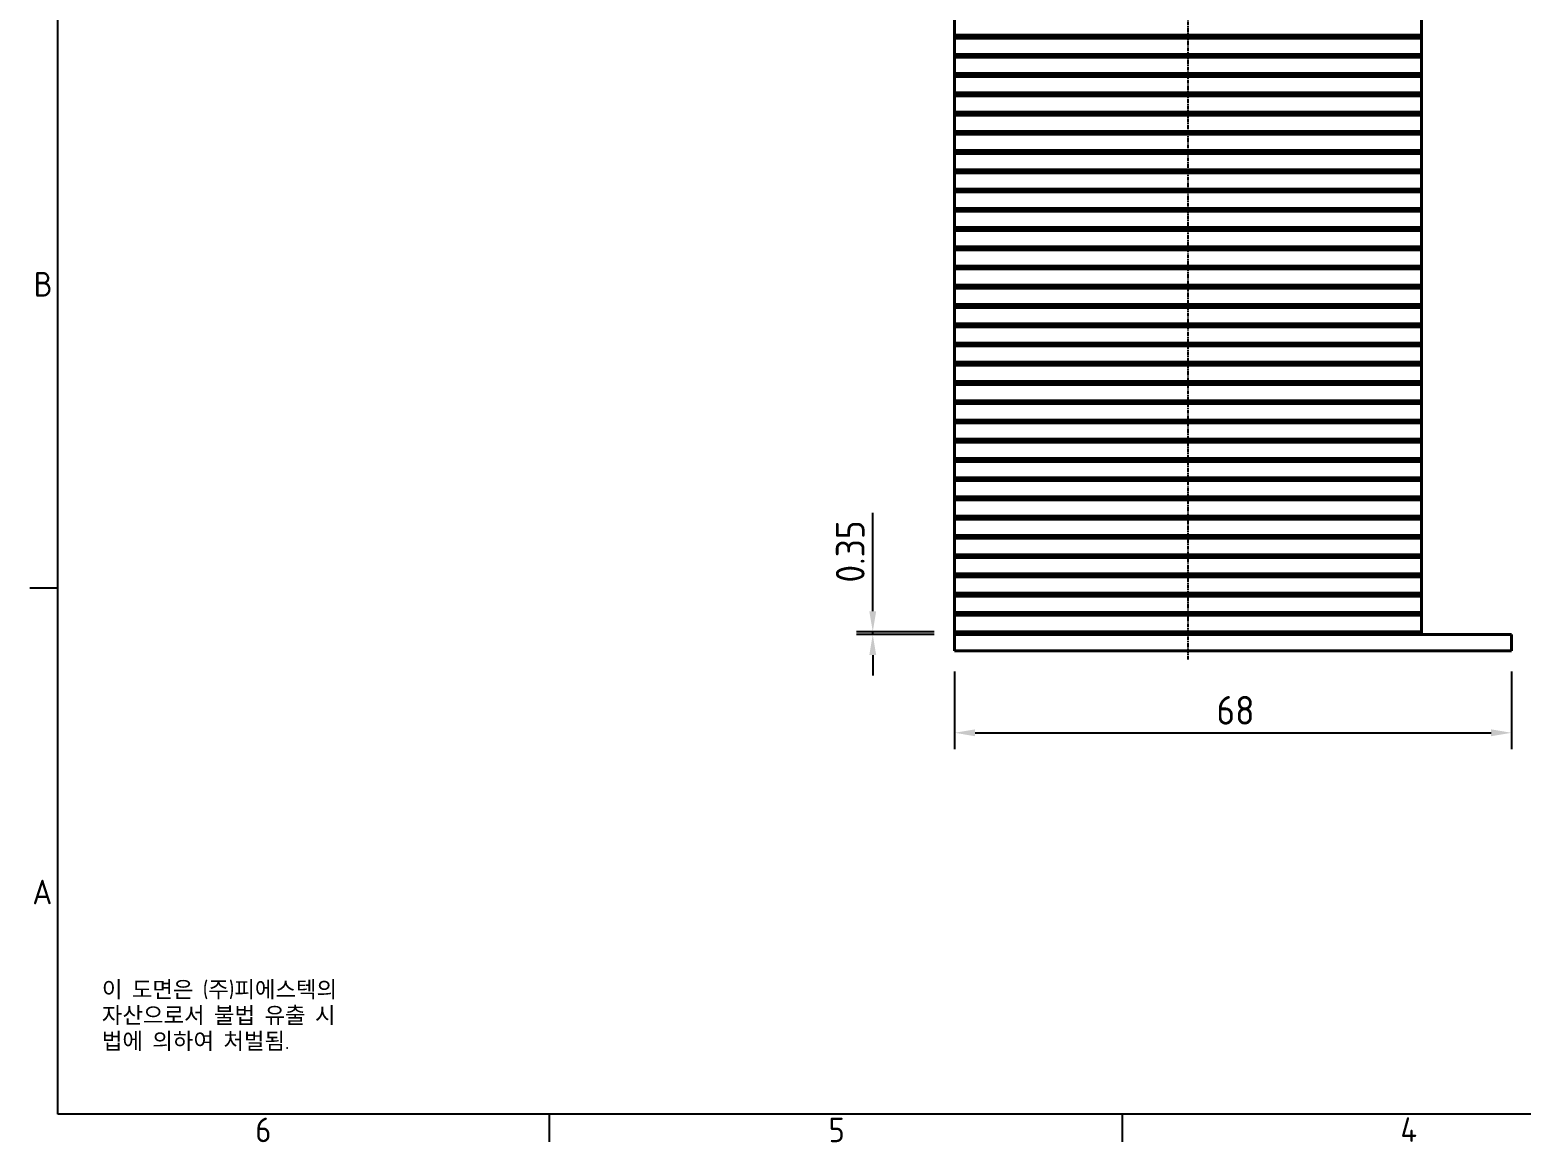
# Model space of a CAD drawing. Header units: millimetres. Extents: x 0 to 420, y 0 to 297.
# Drawn here: x 6.6 to 188.7, y 6.6 to 142.4 of the extents above; entities that cross this region are included whole.
import ezdxf

# ---------------------------------------------------------------- set-up
doc = ezdxf.new("R2010")
doc.units = ezdxf.units.MM
doc.linetypes.add('CHAIN', pattern=[0.7087, 0.4724, -0.0591, 0.1181, -0.0591])
doc.layers.get('0').update_dxf_attribs({"color": 3, "lineweight": 25, "true_color": 0x00ff00})
for name, color, linetype, lineweight, true_color in [('가시적인 것(ISO)', 3, 'Continuous', 40, 0x00ff00), ('기호(ISO)', 5, 'Continuous', 25, 0x0000ff), ('중심선(ISO)', 1, 'Continuous', 25, 0xff0000), ('치수(ISO)', 2, 'Continuous', 25, 0xffff00)]:
    doc.layers.add(name, color=color, linetype=linetype, lineweight=lineweight, true_color=true_color)
doc.layers.add('경계(ISO)', color=7, linetype='Continuous', lineweight=25)
doc.styles.add('문자 텍스트_PSTEK_POSCO', font='isocp.shx')
doc.styles.add('치수 텍스트_PSTEK_POSCO', font='isocp.shx')
doc.dimstyles.new('치수_PSTEK_POSCO', dxfattribs={"dimtxt": 3.5, "dimasz": 2.5, "dimexe": 2, "dimexo": 2.5, "dimgap": 1, "dimtad": 1, "dimrnd": 1e-08, "dimdsep": 46, "dimtxsty": '치수 텍스트_PSTEK_POSCO', "dimcen": 0.09, "dimdle": 10, "dimclrd": 7, "dimclre": 7, "dimclrt": 2, "dimadec": 1, "dimazin": 2, "dimtfac": 1, "dimtmove": 0, "dimatfit": 3, "dimfxl": 1, "dimtolj": 1, "dimlwd": -1, "dimlwe": -1, "dimarcsym": 0})

# ---------------------------------------------------------------- blocks, each defined once
blk = doc.blocks.new('경계 Default Border')
at = {"layer": '경계(ISO)'}
for p, q in [((10, 74.25), (6.6, 74.25)), ((70, 10), (70, 6.6)), ((140, 10), (140, 6.6))]:
    blk.add_line(p, q, dxfattribs=at)
at = {"layer": '경계(ISO)', "flags": 128}
blk.add_lwpolyline([(10, 10), (10, 287), (410, 287), (410, 10), (10, 10)], dxfattribs=at)
at = {"layer": '경계(ISO)', "color": 2, "true_color": 0xffff00, "char_height": 3, "attachment_point": 7, "style": '문자 텍스트_PSTEK_POSCO'}
for s, insert in [('B', (7.08, 109.85)), ('A', (6.91, 35.62)), ('6', (34.14, 6.57)), ('5', (104.14, 6.57)), ('4', (173.97, 6.6))]:
    blk.add_mtext(s, dxfattribs=dict(at, insert=insert))
blk = doc.blocks.new('*D29')
at = {"layer": 'Defpoints', "color": 0, "transparency": 16777216}
for p in [(187.53, 68.57), (203.58, 68.57), (187.53, 66.57)]:
    blk.add_point(p, dxfattribs=at)
at = {"layer": '치수(ISO)', "color": 7, "transparency": 16777216}
for p, q in [((203.58, 71.07), (203.58, 77.27)), ((190.03, 68.57), (205.58, 68.57)), ((203.58, 66.57), (203.58, 68.57)), ((190.03, 66.57), (205.58, 66.57)), ((203.58, 64.07), (203.58, 61.57))]:
    blk.add_line(p, q, dxfattribs=at)
for points in [[(203.17, 71.07), (204, 71.07), (203.58, 68.57)], [(203.17, 64.07), (204, 64.07), (203.58, 66.57)]]:
    blk.add_solid(points, dxfattribs=at)
at = {"layer": '치수(ISO)', "color": 2, "transparency": 16777216, "insert": (200.83, 74.57), "char_height": 3.5, "attachment_point": 4, "rotation": 90, "style": '치수 텍스트_PSTEK_POSCO'}
blk.add_mtext('\\A1;2', dxfattribs=at)
blk = doc.blocks.new('*D30')
at = {"layer": 'Defpoints', "color": 0, "transparency": 16777216}
for p in [(119.53, 66.57), (187.53, 66.57), (187.53, 56.57)]:
    blk.add_point(p, dxfattribs=at)
at = {"layer": '치수(ISO)', "color": 7, "transparency": 16777216}
for p, q in [((119.53, 64.07), (119.53, 54.57)), ((187.53, 64.07), (187.53, 54.57)), ((122.03, 56.57), (185.03, 56.57))]:
    blk.add_line(p, q, dxfattribs=at)
for points in [[(122.03, 56.99), (122.03, 56.15), (119.53, 56.57)], [(185.03, 56.99), (185.03, 56.15), (187.53, 56.57)]]:
    blk.add_solid(points, dxfattribs=at)
at = {"layer": '치수(ISO)', "color": 2, "transparency": 16777216, "insert": (151.5, 59.32), "char_height": 3.5, "attachment_point": 4, "style": '치수 텍스트_PSTEK_POSCO'}
blk.add_mtext('\\A1;68', dxfattribs=at)
blk = doc.blocks.new('*D31')
at = {"layer": 'Defpoints', "color": 0, "transparency": 16777216}
for p in [(109.53, 68.92), (119.53, 68.92), (119.53, 68.57)]:
    blk.add_point(p, dxfattribs=at)
at = {"layer": '치수(ISO)', "color": 7, "transparency": 16777216}
for p, q in [((109.53, 71.42), (109.53, 83.42)), ((117.03, 68.92), (107.53, 68.92)), ((117.03, 68.57), (107.53, 68.57)), ((109.53, 68.57), (109.53, 68.92)), ((109.53, 66.07), (109.53, 63.57))]:
    blk.add_line(p, q, dxfattribs=at)
for points in [[(109.11, 71.42), (109.95, 71.42), (109.53, 68.92)], [(109.11, 66.07), (109.95, 66.07), (109.53, 68.57)]]:
    blk.add_solid(points, dxfattribs=at)
at = {"layer": '치수(ISO)', "color": 2, "transparency": 16777216, "insert": (106.78, 74.92), "char_height": 3.5, "attachment_point": 4, "rotation": 90, "style": '치수 텍스트_PSTEK_POSCO'}
blk.add_mtext('\\A1;0.35', dxfattribs=at)

msp = doc.modelspace()

# ---------------------------------------------------------------- linework, layer by layer
at = {"layer": '가시적인 것(ISO)'}
for p, q in [((119.531, 141.77), (119.531, 143.77)), ((176.531, 141.77), (176.531, 143.77)), ((119.531, 141.42), (119.531, 141.77)), ((137.531, 141.77), (119.531, 141.77)), ((119.531, 139.42), (119.531, 141.42)), ((119.531, 141.42), (137.531, 141.42)), ((127.531, 141.77), (127.531, 141.42)), ((137.531, 141.77), (158.531, 141.77)), ((158.531, 141.42), (137.531, 141.42)), ((176.531, 141.77), (158.531, 141.77)), ((158.531, 141.42), (176.531, 141.42)), ((168.531, 141.42), (168.531, 141.77)), ((176.531, 141.77), (176.531, 141.42)), ((176.531, 139.42), (176.531, 141.42)), ((119.531, 139.07), (119.531, 139.42)), ((137.531, 139.42), (119.531, 139.42)), ((119.531, 137.07), (119.531, 139.07)), ((119.531, 139.07), (137.531, 139.07)), ((127.531, 139.42), (127.531, 139.07)), ((137.531, 139.42), (158.531, 139.42)), ((158.531, 139.07), (137.531, 139.07)), ((176.531, 139.42), (158.531, 139.42)), ((158.531, 139.07), (176.531, 139.07)), ((168.531, 139.07), (168.531, 139.42)), ((176.531, 139.42), (176.531, 139.07)), ((176.531, 137.07), (176.531, 139.07)), ((119.531, 136.72), (119.531, 137.07)), ((137.531, 137.07), (119.531, 137.07)), ((119.531, 134.72), (119.531, 136.72)), ((119.531, 136.72), (137.531, 136.72)), ((127.531, 137.07), (127.531, 136.72)), ((137.531, 137.07), (158.531, 137.07)), ((158.531, 136.72), (137.531, 136.72)), ((176.531, 137.07), (158.531, 137.07)), ((158.531, 136.72), (176.531, 136.72)), ((168.531, 136.72), (168.531, 137.07)), ((176.531, 137.07), (176.531, 136.72)), ((176.531, 134.72), (176.531, 136.72)), ((119.531, 134.37), (119.531, 134.72)), ((137.531, 134.72), (119.531, 134.72)), ((119.531, 132.37), (119.531, 134.37)), ((119.531, 134.37), (137.531, 134.37)), ((127.531, 134.72), (127.531, 134.37)), ((137.531, 134.72), (158.531, 134.72)), ((158.531, 134.37), (137.531, 134.37)), ((176.531, 134.72), (158.531, 134.72)), ((158.531, 134.37), (176.531, 134.37)), ((168.531, 134.37), (168.531, 134.72)), ((176.531, 134.72), (176.531, 134.37)), ((176.531, 132.37), (176.531, 134.37)), ((119.531, 132.02), (119.531, 132.37)), ((137.531, 132.37), (119.531, 132.37)), ((119.531, 130.02), (119.531, 132.02)), ((119.531, 132.02), (137.531, 132.02)), ((127.531, 132.37), (127.531, 132.02)), ((137.531, 132.37), (158.531, 132.37)), ((158.531, 132.02), (137.531, 132.02)), ((176.531, 132.37), (158.531, 132.37)), ((158.531, 132.02), (176.531, 132.02)), ((168.531, 132.02), (168.531, 132.37)), ((176.531, 132.37), (176.531, 132.02)), ((176.531, 130.02), (176.531, 132.02)), ((119.531, 129.67), (119.531, 130.02)), ((137.531, 130.02), (119.531, 130.02)), ((119.531, 127.67), (119.531, 129.67)), ((119.531, 129.67), (137.531, 129.67)), ((127.531, 130.02), (127.531, 129.67)), ((137.531, 130.02), (158.531, 130.02)), ((158.531, 129.67), (137.531, 129.67)), ((176.531, 130.02), (158.531, 130.02)), ((158.531, 129.67), (176.531, 129.67)), ((168.531, 129.67), (168.531, 130.02)), ((176.531, 130.02), (176.531, 129.67)), ((176.531, 127.67), (176.531, 129.67)), ((119.531, 127.32), (119.531, 127.67)), ((137.531, 127.67), (119.531, 127.67)), ((127.531, 127.67), (127.531, 127.32)), ((137.531, 127.67), (158.531, 127.67)), ((176.531, 127.67), (158.531, 127.67)), ((168.531, 127.32), (168.531, 127.67)), ((176.531, 127.67), (176.531, 127.32)), ((119.531, 125.32), (119.531, 127.32)), ((119.531, 127.32), (137.531, 127.32)), ((158.531, 127.32), (137.531, 127.32)), ((158.531, 127.32), (176.531, 127.32)), ((176.531, 125.32), (176.531, 127.32)), ((119.531, 124.97), (119.531, 125.32)), ((137.531, 125.32), (119.531, 125.32)), ((119.531, 122.97), (119.531, 124.97)), ((119.531, 124.97), (137.531, 124.97)), ((127.531, 125.32), (127.531, 124.97)), ((137.531, 125.32), (158.531, 125.32)), ((158.531, 124.97), (137.531, 124.97)), ((176.531, 125.32), (158.531, 125.32)), ((158.531, 124.97), (176.531, 124.97)), ((168.531, 124.97), (168.531, 125.32)), ((176.531, 125.32), (176.531, 124.97)), ((176.531, 122.97), (176.531, 124.97)), ((119.531, 122.62), (119.531, 122.97)), ((137.531, 122.97), (119.531, 122.97)), ((119.531, 120.62), (119.531, 122.62)), ((119.531, 122.62), (137.531, 122.62)), ((127.531, 122.97), (127.531, 122.62)), ((137.531, 122.97), (158.531, 122.97)), ((158.531, 122.62), (137.531, 122.62)), ((176.531, 122.97), (158.531, 122.97)), ((158.531, 122.62), (176.531, 122.62)), ((168.531, 122.62), (168.531, 122.97)), ((176.531, 122.97), (176.531, 122.62)), ((176.531, 120.62), (176.531, 122.62)), ((119.531, 120.27), (119.531, 120.62)), ((137.531, 120.62), (119.531, 120.62)), ((119.531, 118.27), (119.531, 120.27)), ((119.531, 120.27), (137.531, 120.27)), ((127.531, 120.62), (127.531, 120.27)), ((137.531, 120.62), (158.531, 120.62)), ((158.531, 120.27), (137.531, 120.27)), ((176.531, 120.62), (158.531, 120.62)), ((158.531, 120.27), (176.531, 120.27)), ((168.531, 120.27), (168.531, 120.62)), ((176.531, 120.62), (176.531, 120.27)), ((176.531, 118.27), (176.531, 120.27)), ((119.531, 117.92), (119.531, 118.27)), ((137.531, 118.27), (119.531, 118.27)), ((119.531, 115.92), (119.531, 117.92)), ((119.531, 117.92), (137.531, 117.92)), ((127.531, 118.27), (127.531, 117.92)), ((137.531, 118.27), (158.531, 118.27)), ((158.531, 117.92), (137.531, 117.92)), ((176.531, 118.27), (158.531, 118.27)), ((158.531, 117.92), (176.531, 117.92)), ((168.531, 117.92), (168.531, 118.27)), ((176.531, 118.27), (176.531, 117.92)), ((176.531, 115.92), (176.531, 117.92)), ((119.531, 115.57), (119.531, 115.92)), ((137.531, 115.92), (119.531, 115.92)), ((119.531, 113.57), (119.531, 115.57)), ((119.531, 115.57), (137.531, 115.57)), ((127.531, 115.92), (127.531, 115.57)), ((137.531, 115.92), (158.531, 115.92)), ((158.531, 115.57), (137.531, 115.57)), ((176.531, 115.92), (158.531, 115.92)), ((158.531, 115.57), (176.531, 115.57)), ((168.531, 115.57), (168.531, 115.92)), ((176.531, 115.92), (176.531, 115.57)), ((176.531, 113.57), (176.531, 115.57)), ((119.531, 113.22), (119.531, 113.57)), ((137.531, 113.57), (119.531, 113.57)), ((119.531, 111.22), (119.531, 113.22)), ((119.531, 113.22), (137.531, 113.22)), ((127.531, 113.57), (127.531, 113.22)), ((137.531, 113.57), (158.531, 113.57)), ((158.531, 113.22), (137.531, 113.22)), ((176.531, 113.57), (158.531, 113.57)), ((158.531, 113.22), (176.531, 113.22)), ((168.531, 113.22), (168.531, 113.57)), ((176.531, 113.57), (176.531, 113.22)), ((176.531, 111.22), (176.531, 113.22)), ((119.531, 110.87), (119.531, 111.22)), ((137.531, 111.22), (119.531, 111.22)), ((127.531, 111.22), (127.531, 110.87)), ((137.531, 111.22), (158.531, 111.22)), ((176.531, 111.22), (158.531, 111.22)), ((168.531, 110.87), (168.531, 111.22)), ((176.531, 111.22), (176.531, 110.87)), ((119.531, 108.87), (119.531, 110.87)), ((119.531, 110.87), (137.531, 110.87)), ((158.531, 110.87), (137.531, 110.87)), ((158.531, 110.87), (176.531, 110.87)), ((176.531, 108.87), (176.531, 110.87)), ((119.531, 108.52), (119.531, 108.87)), ((137.531, 108.87), (119.531, 108.87)), ((119.531, 106.52), (119.531, 108.52)), ((119.531, 108.52), (137.531, 108.52)), ((127.531, 108.87), (127.531, 108.52)), ((137.531, 108.87), (158.531, 108.87)), ((158.531, 108.52), (137.531, 108.52)), ((176.531, 108.87), (158.531, 108.87)), ((158.531, 108.52), (176.531, 108.52)), ((168.531, 108.52), (168.531, 108.87)), ((176.531, 108.87), (176.531, 108.52)), ((176.531, 106.52), (176.531, 108.52)), ((119.531, 106.17), (119.531, 106.52)), ((137.531, 106.52), (119.531, 106.52)), ((119.531, 104.17), (119.531, 106.17)), ((119.531, 106.17), (137.531, 106.17)), ((127.531, 106.52), (127.531, 106.17)), ((137.531, 106.52), (158.531, 106.52)), ((158.531, 106.17), (137.531, 106.17)), ((176.531, 106.52), (158.531, 106.52)), ((158.531, 106.17), (176.531, 106.17)), ((168.531, 106.17), (168.531, 106.52)), ((176.531, 106.52), (176.531, 106.17)), ((176.531, 104.17), (176.531, 106.17)), ((119.531, 103.82), (119.531, 104.17)), ((137.531, 104.17), (119.531, 104.17)), ((119.531, 101.82), (119.531, 103.82)), ((119.531, 103.82), (137.531, 103.82)), ((127.531, 104.17), (127.531, 103.82)), ((137.531, 104.17), (158.531, 104.17)), ((158.531, 103.82), (137.531, 103.82)), ((176.531, 104.17), (158.531, 104.17)), ((158.531, 103.82), (176.531, 103.82)), ((168.531, 103.82), (168.531, 104.17)), ((176.531, 104.17), (176.531, 103.82)), ((176.531, 101.82), (176.531, 103.82)), ((119.531, 101.47), (119.531, 101.82)), ((137.531, 101.82), (119.531, 101.82)), ((119.531, 99.47), (119.531, 101.47)), ((119.531, 101.47), (137.531, 101.47)), ((127.531, 101.82), (127.531, 101.47)), ((137.531, 101.82), (158.531, 101.82)), ((158.531, 101.47), (137.531, 101.47)), ((176.531, 101.82), (158.531, 101.82)), ((158.531, 101.47), (176.531, 101.47)), ((168.531, 101.47), (168.531, 101.82)), ((176.531, 101.82), (176.531, 101.47)), ((176.531, 99.47), (176.531, 101.47)), ((119.531, 99.12), (119.531, 99.47)), ((137.531, 99.47), (119.531, 99.47)), ((119.531, 97.12), (119.531, 99.12)), ((119.531, 99.12), (137.531, 99.12)), ((127.531, 99.47), (127.531, 99.12)), ((137.531, 99.47), (158.531, 99.47)), ((158.531, 99.12), (137.531, 99.12)), ((176.531, 99.47), (158.531, 99.47)), ((158.531, 99.12), (176.531, 99.12)), ((168.531, 99.12), (168.531, 99.47)), ((176.531, 99.47), (176.531, 99.12)), ((176.531, 97.12), (176.531, 99.12)), ((119.531, 96.77), (119.531, 97.12)), ((137.531, 97.12), (119.531, 97.12)), ((119.531, 94.77), (119.531, 96.77)), ((119.531, 96.77), (137.531, 96.77)), ((127.531, 97.12), (127.531, 96.77)), ((137.531, 97.12), (158.531, 97.12)), ((158.531, 96.77), (137.531, 96.77)), ((176.531, 97.12), (158.531, 97.12)), ((158.531, 96.77), (176.531, 96.77)), ((168.531, 96.77), (168.531, 97.12)), ((176.531, 97.12), (176.531, 96.77)), ((176.531, 94.77), (176.531, 96.77)), ((119.531, 94.42), (119.531, 94.77)), ((137.531, 94.77), (119.531, 94.77)), ((127.531, 94.77), (127.531, 94.42)), ((137.531, 94.77), (158.531, 94.77)), ((176.531, 94.77), (158.531, 94.77)), ((168.531, 94.42), (168.531, 94.77)), ((176.531, 94.77), (176.531, 94.42)), ((119.531, 92.42), (119.531, 94.42)), ((119.531, 94.42), (137.531, 94.42)), ((158.531, 94.42), (137.531, 94.42)), ((158.531, 94.42), (176.531, 94.42)), ((176.531, 92.42), (176.531, 94.42)), ((119.531, 92.07), (119.531, 92.42)), ((137.531, 92.42), (119.531, 92.42)), ((119.531, 90.07), (119.531, 92.07)), ((119.531, 92.07), (137.531, 92.07)), ((127.531, 92.42), (127.531, 92.07)), ((137.531, 92.42), (158.531, 92.42)), ((158.531, 92.07), (137.531, 92.07)), ((176.531, 92.42), (158.531, 92.42)), ((158.531, 92.07), (176.531, 92.07)), ((168.531, 92.07), (168.531, 92.42)), ((176.531, 92.42), (176.531, 92.07)), ((176.531, 90.07), (176.531, 92.07)), ((119.531, 89.72), (119.531, 90.07)), ((137.531, 90.07), (119.531, 90.07)), ((119.531, 87.72), (119.531, 89.72)), ((119.531, 89.72), (137.531, 89.72)), ((127.531, 90.07), (127.531, 89.72)), ((137.531, 90.07), (158.531, 90.07)), ((158.531, 89.72), (137.531, 89.72)), ((176.531, 90.07), (158.531, 90.07)), ((158.531, 89.72), (176.531, 89.72)), ((168.531, 89.72), (168.531, 90.07)), ((176.531, 90.07), (176.531, 89.72)), ((176.531, 87.72), (176.531, 89.72)), ((119.531, 87.37), (119.531, 87.72)), ((137.531, 87.72), (119.531, 87.72)), ((127.531, 87.72), (127.531, 87.37)), ((137.531, 87.72), (158.531, 87.72)), ((176.531, 87.72), (158.531, 87.72)), ((168.531, 87.37), (168.531, 87.72)), ((176.531, 87.72), (176.531, 87.37)), ((119.531, 85.37), (119.531, 87.37)), ((119.531, 87.37), (137.531, 87.37)), ((158.531, 87.37), (137.531, 87.37)), ((158.531, 87.37), (176.531, 87.37)), ((176.531, 85.37), (176.531, 87.37)), ((119.531, 85.02), (119.531, 85.37)), ((137.531, 85.37), (119.531, 85.37)), ((119.531, 83.02), (119.531, 85.02)), ((119.531, 85.02), (137.531, 85.02)), ((127.531, 85.37), (127.531, 85.02)), ((137.531, 85.37), (158.531, 85.37)), ((158.531, 85.02), (137.531, 85.02)), ((176.531, 85.37), (158.531, 85.37)), ((158.531, 85.02), (176.531, 85.02)), ((168.531, 85.02), (168.531, 85.37)), ((176.531, 85.37), (176.531, 85.02)), ((176.531, 83.02), (176.531, 85.02)), ((119.531, 82.67), (119.531, 83.02)), ((137.531, 83.02), (119.531, 83.02)), ((119.531, 80.67), (119.531, 82.67)), ((119.531, 82.67), (137.531, 82.67)), ((127.531, 83.02), (127.531, 82.67)), ((137.531, 83.02), (158.531, 83.02)), ((158.531, 82.67), (137.531, 82.67)), ((176.531, 83.02), (158.531, 83.02)), ((158.531, 82.67), (176.531, 82.67)), ((168.531, 82.67), (168.531, 83.02)), ((176.531, 83.02), (176.531, 82.67)), ((176.531, 80.67), (176.531, 82.67)), ((119.531, 80.32), (119.531, 80.67)), ((137.531, 80.67), (119.531, 80.67)), ((119.531, 78.32), (119.531, 80.32)), ((119.531, 80.32), (137.531, 80.32)), ((127.531, 80.67), (127.531, 80.32)), ((137.531, 80.67), (158.531, 80.67)), ((158.531, 80.32), (137.531, 80.32)), ((176.531, 80.67), (158.531, 80.67)), ((158.531, 80.32), (176.531, 80.32)), ((168.531, 80.32), (168.531, 80.67)), ((176.531, 80.67), (176.531, 80.32)), ((176.531, 78.32), (176.531, 80.32)), ((119.531, 77.97), (119.531, 78.32)), ((137.531, 78.32), (119.531, 78.32)), ((127.531, 78.32), (127.531, 77.97)), ((137.531, 78.32), (158.531, 78.32)), ((176.531, 78.32), (158.531, 78.32)), ((168.531, 77.97), (168.531, 78.32)), ((176.531, 78.32), (176.531, 77.97)), ((119.531, 75.97), (119.531, 77.97)), ((119.531, 77.97), (137.531, 77.97)), ((158.531, 77.97), (137.531, 77.97)), ((158.531, 77.97), (176.531, 77.97)), ((176.531, 75.97), (176.531, 77.97)), ((119.531, 75.62), (119.531, 75.97)), ((137.531, 75.97), (119.531, 75.97)), ((119.531, 73.62), (119.531, 75.62)), ((119.531, 75.62), (137.531, 75.62)), ((127.531, 75.97), (127.531, 75.62)), ((137.531, 75.97), (158.531, 75.97)), ((158.531, 75.62), (137.531, 75.62)), ((176.531, 75.97), (158.531, 75.97)), ((158.531, 75.62), (176.531, 75.62)), ((168.531, 75.62), (168.531, 75.97)), ((176.531, 75.97), (176.531, 75.62)), ((176.531, 73.62), (176.531, 75.62)), ((119.531, 73.27), (119.531, 73.62)), ((137.531, 73.62), (119.531, 73.62)), ((119.531, 71.27), (119.531, 73.27)), ((119.531, 73.27), (137.531, 73.27)), ((127.531, 73.62), (127.531, 73.27)), ((137.531, 73.62), (158.531, 73.62)), ((158.531, 73.27), (137.531, 73.27)), ((176.531, 73.62), (158.531, 73.62)), ((158.531, 73.27), (176.531, 73.27)), ((168.531, 73.27), (168.531, 73.62)), ((176.531, 73.62), (176.531, 73.27)), ((176.531, 71.27), (176.531, 73.27)), ((119.531, 70.92), (119.531, 71.27)), ((137.531, 71.27), (119.531, 71.27)), ((127.531, 71.27), (127.531, 70.92)), ((137.531, 71.27), (158.531, 71.27)), ((176.531, 71.27), (158.531, 71.27)), ((168.531, 70.92), (168.531, 71.27)), ((176.531, 71.27), (176.531, 70.92)), ((119.531, 68.92), (119.531, 70.92)), ((119.531, 70.92), (137.531, 70.92)), ((158.531, 70.92), (137.531, 70.92)), ((158.531, 70.92), (176.531, 70.92)), ((176.531, 68.92), (176.531, 70.92)), ((119.531, 68.57), (119.531, 68.92)), ((137.531, 68.92), (119.531, 68.92)), ((119.531, 66.57), (119.531, 68.57)), ((119.531, 68.57), (137.531, 68.57)), ((127.531, 68.92), (127.531, 68.57)), ((137.531, 68.92), (158.531, 68.92)), ((187.531, 68.57), (137.531, 68.57)), ((176.531, 68.92), (158.531, 68.92)), ((168.531, 68.57), (168.531, 68.92)), ((176.531, 68.92), (176.531, 68.57)), ((187.531, 68.57), (187.531, 66.57)), ((137.531, 66.57), (119.531, 66.57)), ((137.531, 66.57), (187.531, 66.57))]:
    msp.add_line(p, q, dxfattribs=at)
at = {"layer": '중심선(ISO)', "linetype": 'CHAIN'}
msp.add_line((148.031, 65.506), (148.031, 170.185), dxfattribs=at)

# ---------------------------------------------------------------- block references
msp.add_blockref('경계 Default Border', (0, 0))

# ---------------------------------------------------------------- texts
at = {"layer": '기호(ISO)', "color": 7, "insert": (15.395, 26.228), "char_height": 2, "width": 51.24014, "attachment_point": 1, "line_spacing_factor": 0.944221, "style": '문자 텍스트_PSTEK_POSCO'}
msp.add_mtext('{이 도면은 (주)피에스텍의\\P자산으로서 불법 유출 시 \\P법에 의하여 처벌됨.}', dxfattribs=at)

# ---------------------------------------------------------------- dimensions: what is measured, and where the dimension line sits
at = {"layer": '치수(ISO)', "color": 7}
for base, p1, p2, angle, override, picture, middle in [((109.531, 68.92), (119.531, 68.57), (119.531, 68.92), 90, {"dimdec": 2, "dimtp": 0, "dimtm": 0, "dimtdec": 2, "dimtofl": 1, "dimatfit": 1}, '*D31', (109.531, 78.669)), ((203.583, 68.57), (187.531, 66.57), (187.531, 68.57), 270, {"dimdec": 2, "dimtp": 0, "dimtm": 0, "dimtdec": 2, "dimtofl": 1, "dimatfit": 1}, '*D29', (203.583, 75.419)), ((187.531, 56.57), (119.531, 66.57), (187.531, 66.57), 180, {"dimdec": 2, "dimtp": 0, "dimtm": 0, "dimtdec": 2, "dimtofl": 0, "dimatfit": 1}, '*D30', (153.531, 56.57))]:
    dim = msp.add_linear_dim(base=base, p1=p1, p2=p2, angle=angle, dimstyle='치수_PSTEK_POSCO', override=override, dxfattribs=at)
    dim.commit()
    dim.dimension.update_dxf_attribs({"geometry": picture, "text_midpoint": middle, "dimtype": 160})

doc.saveas('drawing.dxf')
